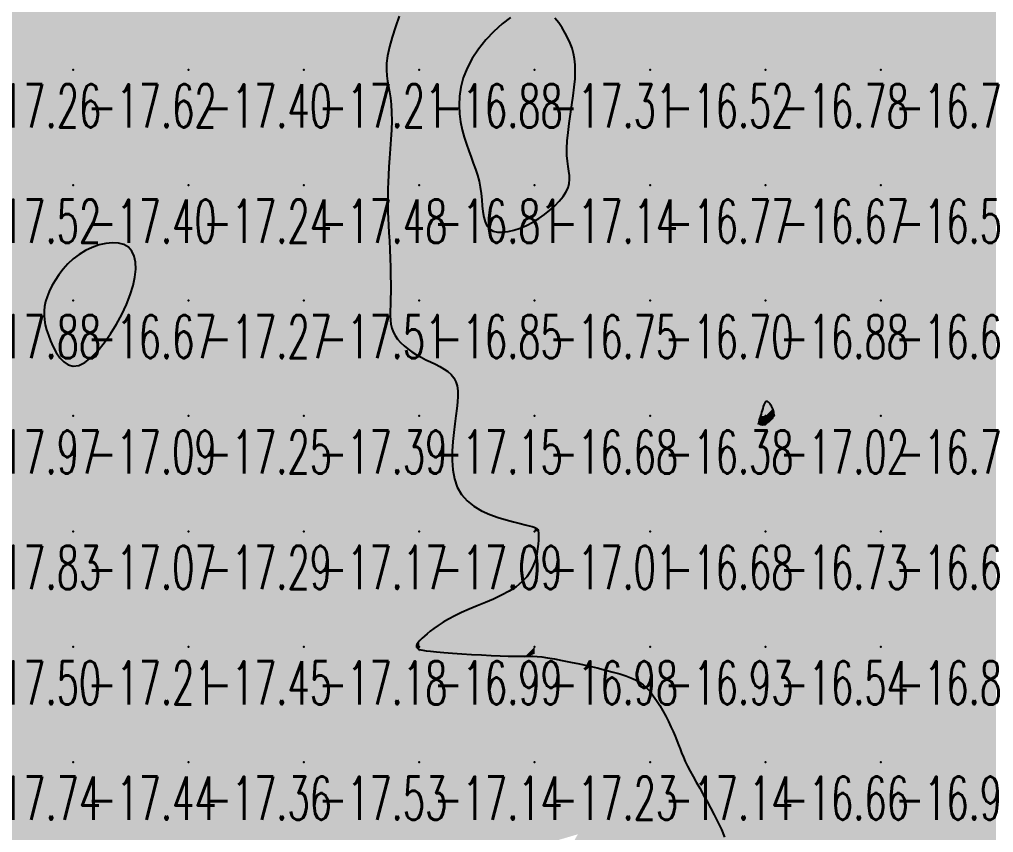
# Model space of a CAD drawing. Header units: millimetres. Extents: x 88261 to 90953, y 390274 to 392322.
# Drawn here: x 89345.6 to 89430, y 391741.1 to 391811.6 of the extents above; entities that cross this region are included whole.
import ezdxf
from ezdxf.enums import TextEntityAlignment as Align

# ---------------------------------------------------------------- set-up
doc = ezdxf.new("R2010")
doc.units = ezdxf.units.MM
doc.header["$LTSCALE"] = 25
for name, color, linetype in [('CN_03_00', 7, 'Continuous'), ('COTEAlt', 7, 'Continuous'), ('TN_COLORIAGE', 7, 'Continuous')]:
    doc.layers.add(name, color=color, linetype=linetype)
doc.styles.add('Simplex 1.0', font='Simplex.shx', dxfattribs={"width": 0.99, "height": 2.5})
doc.styles.get("Standard").update_dxf_attribs({"font": 'times.ttf'})

# ---------------------------------------------------------------- blocks, each defined once
blk = doc.blocks.new('COTE')
at = {"color": 0}
blk.add_point((0, 0), dxfattribs=at)
at = {"layer": 'COTEAlt'}
blk.add_attdef('ALT', text='', height=3.75, dxfattribs=at).set_placement((1.25, -1.25), align=Align.TOP_LEFT)

msp = doc.modelspace()

# ---------------------------------------------------------------- linework, layer by layer
at = {"layer": 'CN_03_00', "elevation": -17, "flags": 128}
for points in [[(89378.494, 391811.876), (89378.182, 391810.959), (89377.904, 391810.063), (89377.674, 391809.218), (89377.51, 391808.457), (89377.421, 391807.8), (89377.399, 391807.231), (89377.428, 391806.724), (89377.493, 391806.255), (89377.581, 391805.795), (89377.675, 391805.321), (89377.762, 391804.805), (89377.827, 391804.222), (89377.858, 391803.554), (89377.859, 391802.815), (89377.835, 391802.027), (89377.794, 391801.212), (89377.741, 391800.392), (89377.683, 391799.588), (89377.627, 391798.823), (89377.579, 391798.119), (89377.544, 391797.49), (89377.522, 391796.924), (89377.512, 391796.401), (89377.512, 391795.904), (89377.521, 391795.412), (89377.539, 391794.905), (89377.562, 391794.366), (89377.591, 391793.773), (89377.624, 391793.115), (89377.658, 391792.403), (89377.692, 391791.655), (89377.724, 391790.888), (89377.75, 391790.12), (89377.77, 391789.369), (89377.781, 391788.652), (89377.781, 391787.988), (89377.768, 391787.39), (89377.751, 391786.855), (89377.736, 391786.374), (89377.733, 391785.94), (89377.748, 391785.545), (89377.791, 391785.181), (89377.868, 391784.842), (89377.989, 391784.517), (89378.16, 391784.203), (89378.377, 391783.898), (89378.636, 391783.603), (89378.932, 391783.319), (89379.262, 391783.049), (89379.62, 391782.792), (89380.001, 391782.55), (89380.401, 391782.325), (89380.814, 391782.115), (89381.232, 391781.916), (89381.643, 391781.72), (89382.039, 391781.52), (89382.408, 391781.309), (89382.74, 391781.079), (89383.026, 391780.824), (89383.255, 391780.536), (89383.42, 391780.21), (89383.526, 391779.84), (89383.58, 391779.425), (89383.59, 391778.961), (89383.563, 391778.446), (89383.507, 391777.875), (89383.43, 391777.247), (89383.339, 391776.558), (89383.243, 391775.809), (89383.159, 391775.015), (89383.104, 391774.197), (89383.097, 391773.375), (89383.155, 391772.568), (89383.297, 391771.796), (89383.54, 391771.079), (89383.902, 391770.437), (89384.393, 391769.884), (89384.989, 391769.417), (89385.658, 391769.027), (89386.369, 391768.705), (89387.089, 391768.442), (89387.786, 391768.231), (89388.428, 391768.061), (89388.984, 391767.924), (89389.43, 391767.813), (89389.771, 391767.723), (89390.024, 391767.651), (89390.202, 391767.595), (89390.321, 391767.551), (89390.395, 391767.515), (89390.44, 391767.486), (89390.469, 391767.459), (89390.495, 391767.431), (89390.52, 391767.393), (89390.542, 391767.337), (89390.561, 391767.255), (89390.574, 391767.135), (89390.581, 391766.971), (89390.58, 391766.753), (89390.571, 391766.472), (89390.55, 391766.122), (89390.508, 391765.715), (89390.433, 391765.264), (89390.312, 391764.784), (89390.136, 391764.289), (89389.892, 391763.792), (89389.568, 391763.309), (89389.153, 391762.853), (89388.641, 391762.435), (89388.047, 391762.053), (89387.391, 391761.702), (89386.695, 391761.375), (89385.978, 391761.068), (89385.262, 391760.774), (89384.568, 391760.489), (89383.915, 391760.206), (89383.321, 391759.921), (89382.786, 391759.638), (89382.309, 391759.358), (89381.887, 391759.087), (89381.517, 391758.828), (89381.197, 391758.585), (89380.923, 391758.362), (89380.694, 391758.161), (89380.506, 391757.987), (89380.355, 391757.837), (89380.238, 391757.71), (89380.15, 391757.603), (89380.088, 391757.513), (89380.046, 391757.439), (89380.022, 391757.377), (89380.009, 391757.326), (89380.006, 391757.283), (89380.011, 391757.247), (89380.021, 391757.216), (89380.036, 391757.19), (89380.054, 391757.166), (89380.075, 391757.143), (89380.097, 391757.12), (89380.118, 391757.096), (89380.141, 391757.07), (89380.18, 391757.04), (89380.252, 391757.007), (89380.376, 391756.971), (89380.569, 391756.932), (89380.848, 391756.889), (89381.232, 391756.842), (89381.738, 391756.792), (89382.374, 391756.738), (89383.118, 391756.682), (89383.934, 391756.626), (89384.79, 391756.574), (89385.652, 391756.526), (89386.488, 391756.485), (89387.264, 391756.453), (89387.947, 391756.433), (89388.513, 391756.426), (89388.982, 391756.427), (89389.383, 391756.43), (89389.744, 391756.43), (89390.095, 391756.421), (89390.464, 391756.398), (89390.88, 391756.354), (89391.374, 391756.285), (89391.963, 391756.186), (89392.635, 391756.061), (89393.364, 391755.915), (89394.128, 391755.752), (89394.902, 391755.58), (89395.663, 391755.401), (89396.387, 391755.223), (89397.05, 391755.05), (89397.634, 391754.884), (89398.145, 391754.721), (89398.592, 391754.552), (89398.987, 391754.371), (89399.339, 391754.168), (89399.66, 391753.936), (89399.959, 391753.667), (89400.248, 391753.354), (89400.534, 391752.992), (89400.817, 391752.587), (89401.094, 391752.152), (89401.36, 391751.696), (89401.613, 391751.23), (89401.849, 391750.766), (89402.066, 391750.312), (89402.259, 391749.88), (89402.428, 391749.478), (89402.578, 391749.101), (89402.716, 391748.739), (89402.85, 391748.386), (89402.988, 391748.034), (89403.138, 391747.673), (89403.305, 391747.297), (89403.499, 391746.896), (89403.725, 391746.465), (89403.979, 391746.003), (89404.257, 391745.512), (89404.553, 391744.993), (89404.862, 391744.448), (89405.18, 391743.878), (89405.501, 391743.285), (89405.819, 391742.67), (89406.131, 391742.037), (89406.431, 391741.391), (89406.714, 391740.742)], [(89388.167, 391811.764), (89387.44, 391811.215), (89386.719, 391810.561), (89386.03, 391809.827), (89385.395, 391809.036), (89384.84, 391808.21), (89384.388, 391807.374), (89384.058, 391806.547), (89383.841, 391805.735), (89383.725, 391804.944), (89383.694, 391804.175), (89383.735, 391803.432), (89383.834, 391802.718), (89383.977, 391802.038), (89384.149, 391801.393), (89384.339, 391800.787), (89384.538, 391800.213), (89384.739, 391799.665), (89384.936, 391799.136), (89385.122, 391798.618), (89385.289, 391798.104), (89385.431, 391797.589), (89385.542, 391797.063), (89385.618, 391796.525), (89385.67, 391795.984), (89385.714, 391795.453), (89385.765, 391794.947), (89385.838, 391794.48), (89385.948, 391794.065), (89386.111, 391793.715), (89386.341, 391793.445), (89386.648, 391793.264), (89387.026, 391793.17), (89387.462, 391793.155), (89387.944, 391793.212), (89388.459, 391793.335), (89388.995, 391793.518), (89389.539, 391793.751), (89390.081, 391794.031), (89390.607, 391794.348), (89390.607, 391794.348), (89391.109, 391794.696), (89391.579, 391795.067), (89392.008, 391795.454), (89392.387, 391795.849), (89392.709, 391796.246), (89392.964, 391796.636), (89393.145, 391797.012), (89393.247, 391797.371), (89393.283, 391797.722), (89393.269, 391798.078), (89393.223, 391798.453), (89393.16, 391798.86), (89393.097, 391799.313), (89393.051, 391799.825), (89393.038, 391800.409), (89393.071, 391801.074), (89393.143, 391801.804), (89393.242, 391802.58), (89393.357, 391803.382), (89393.476, 391804.19), (89393.589, 391804.983), (89393.684, 391805.743), (89393.749, 391806.448), (89393.775, 391807.084), (89393.761, 391807.658), (89393.709, 391808.18), (89393.618, 391808.661), (89393.492, 391809.115), (89393.329, 391809.551), (89393.133, 391809.981), (89392.903, 391810.416), (89392.64, 391810.863), (89392.341, 391811.303), (89392.001, 391811.712)]]:
    msp.add_lwpolyline(points, dxfattribs=at)
for points in [[(89355.208, 391787.741), (89355.448, 391788.534), (89355.602, 391789.276), (89355.671, 391789.957), (89355.65, 391790.567), (89355.54, 391791.096), (89355.338, 391791.534), (89355.041, 391791.871), (89354.653, 391792.1), (89354.186, 391792.226), (89353.66, 391792.257), (89353.092, 391792.198), (89352.5, 391792.059), (89351.903, 391791.847), (89351.318, 391791.569), (89350.762, 391791.232), (89350.252, 391790.845), (89349.79, 391790.418), (89349.376, 391789.959), (89349.008, 391789.481), (89348.688, 391788.993), (89348.414, 391788.506), (89348.187, 391788.029), (89348.006, 391787.573), (89347.87, 391787.145), (89347.779, 391786.739), (89347.731, 391786.346), (89347.726, 391785.957), (89347.761, 391785.562), (89347.837, 391785.151), (89347.952, 391784.717), (89348.104, 391784.248), (89348.293, 391783.744), (89348.52, 391783.228), (89348.786, 391782.731), (89349.092, 391782.283), (89349.44, 391781.917), (89349.83, 391781.662), (89350.264, 391781.55), (89350.743, 391781.611), (89351.266, 391781.867), (89351.819, 391782.297), (89352.387, 391782.874), (89352.953, 391783.566), (89353.502, 391784.345), (89354.018, 391785.181), (89354.484, 391786.045), (89354.886, 391786.907), (89355.208, 391787.741)], [(89410.372, 391776.607), (89410.472, 391776.673), (89410.569, 391776.749), (89410.662, 391776.833), (89410.747, 391776.924), (89410.823, 391777.018), (89410.887, 391777.115), (89410.937, 391777.211), (89410.971, 391777.304), (89410.99, 391777.397), (89410.994, 391777.488), (89410.985, 391777.58), (89410.965, 391777.673), (89410.933, 391777.769), (89410.892, 391777.868), (89410.842, 391777.972), (89410.784, 391778.08), (89410.721, 391778.187), (89410.653, 391778.288), (89410.582, 391778.376), (89410.509, 391778.446), (89410.436, 391778.492), (89410.365, 391778.506), (89410.297, 391778.485), (89410.234, 391778.422), (89410.174, 391778.325), (89410.118, 391778.199), (89410.065, 391778.053), (89410.014, 391777.892), (89409.966, 391777.726), (89409.919, 391777.56), (89409.874, 391777.402), (89409.829, 391777.259), (89409.788, 391777.129), (89409.751, 391777.014), (89409.72, 391776.912), (89409.698, 391776.821), (89409.687, 391776.743), (89409.688, 391776.675), (89409.704, 391776.618), (89409.736, 391776.569), (89409.783, 391776.531), (89409.842, 391776.504), (89409.913, 391776.488), (89409.993, 391776.485), (89410.081, 391776.494), (89410.175, 391776.517), (89410.273, 391776.555), (89410.372, 391776.607)]]:
    msp.add_lwpolyline(points, close=True, dxfattribs=at)
at = {"layer": 'TN_COLORIAGE', "color": 193}
for points in [[(89350.249, 391817.239, -17), (89340.552, 391817.239, -17), (89340.249, 391807.239, -17), (89340.249, 391816.787, -17)], [(89340.249, 391807.239, -17.391), (89350.249, 391807.239, -17.391), (89350.249, 391817.239, -17.391)], [(89350.249, 391817.239, -17.366), (89350.249, 391807.239, -17.366), (89360.249, 391817.239, -17.366)], [(89350.249, 391807.239, -17.366), (89360.249, 391807.239, -17.366), (89360.249, 391817.239, -17.366)], [(89360.249, 391807.239, -17), (89370.149, 391817.14, -17), (89360.249, 391817.239, -17), (89370.141, 391817.239, -17)], [(89360.249, 391807.239, -17), (89370.149, 391817.14, -17), (89370.249, 391807.239, -17), (89370.249, 391817.057, -17)], [(89370.249, 391807.239, -17), (89376.647, 391807.239, -17), (89380.249, 391817.239, -17), (89380.249, 391816.568, -17)], [(89370.249, 391807.239, -17), (89370.249, 391817.057, -17), (89380.249, 391817.239, -17), (89373.399, 391817.239, -17)], [(89390.249, 391814.314, -17.315), (89383.025, 391807.239, -17.315), (89390.249, 391807.239, -17.315)], [(89393.246, 391810.236, -17.315), (89390.249, 391814.314, -17.315), (89390.249, 391807.239, -17.315)], [(89393.246, 391810.236, -17.315), (89394.186, 391807.239, -17.315), (89390.249, 391807.239, -17.315)], [(89340.249, 391807.239, -17.618), (89340.249, 391797.239, -17.618), (89350.249, 391807.239, -17.618)], [(89340.249, 391797.239, -17.618), (89350.249, 391797.239, -17.618), (89350.249, 391807.239, -17.618)], [(89350.249, 391797.239, -17.397), (89360.249, 391797.239, -17.397), (89360.249, 391807.239, -17.397)], [(89350.249, 391807.239, -17.397), (89350.249, 391797.239, -17.397), (89360.249, 391807.239, -17.397)], [(89360.249, 391797.239, -17.215), (89370.249, 391797.239, -17.215), (89370.249, 391807.239, -17.215)], [(89360.249, 391807.239, -17.215), (89360.249, 391797.239, -17.215), (89370.249, 391807.239, -17.215)], [(89370.249, 391797.239, -17), (89378.223, 391805.213, -17), (89370.249, 391807.239, -17), (89376.647, 391807.239, -17)], [(89383.98, 391800.97, -17.315), (89383.025, 391807.239, -17.315), (89390.249, 391807.239, -17.315)], [(89390.249, 391807.239, -17), (89383.98, 391800.97, -17), (89390.249, 391797.239, -17), (89385.953, 391797.239, -17)], [(89390.249, 391807.239, -17), (89394.186, 391807.239, -17), (89390.249, 391797.239, -17), (89392.503, 391799.494, -17)], [(89377.425, 391797.239, -17.476), (89378.223, 391805.213, -17.476), (89370.249, 391797.239, -17.476)], [(89392.503, 391799.494, -17.141), (89394.029, 391797.239, -17.141), (89390.249, 391797.239, -17.141)], [(89340.249, 391787.239, -17), (89347.518, 391787.239, -17), (89350.249, 391797.239, -17), (89350.249, 391791.776, -17)], [(89340.249, 391797.239, -17.398), (89340.249, 391787.239, -17.398), (89350.249, 391797.239, -17.398)], [(89350.249, 391797.239, -17), (89350.249, 391791.776, -17), (89360.249, 391797.239, -17), (89356.062, 391793.053, -17)], [(89360.249, 391787.239, -17), (89355.751, 391787.239, -17), (89360.249, 391797.239, -17), (89356.062, 391793.053, -17)], [(89360.249, 391797.239, -17.476), (89360.249, 391787.239, -17.476), (89370.249, 391797.239, -17.476)], [(89360.249, 391787.239, -17.476), (89370.249, 391787.239, -17.476), (89370.249, 391797.239, -17.476)], [(89370.249, 391787.239, -17), (89377.55, 391794.54, -17), (89370.249, 391797.239, -17), (89377.425, 391797.239, -17)], [(89385.953, 391797.239, -17.141), (89385.461, 391792.451, -17.141), (89390.249, 391797.239, -17.141)], [(89390.249, 391793.623, -17.141), (89385.461, 391792.451, -17.141), (89390.249, 391797.239, -17.141)], [(89390.249, 391793.623, -17.141), (89394.029, 391797.239, -17.141), (89390.249, 391797.239, -17.141)], [(89377.55, 391794.54, -17.507), (89377.923, 391787.239, -17.507), (89370.249, 391787.239, -17.507)], [(89340.249, 391777.239, -17), (89347.715, 391784.705, -17), (89340.249, 391787.239, -17), (89347.518, 391787.239, -17)], [(89350.249, 391777.239, -17.27), (89360.249, 391777.239, -17.27), (89360.249, 391787.239, -17.27)], [(89360.249, 391787.239, -17), (89355.751, 391787.239, -17), (89350.249, 391777.239, -17), (89350.249, 391779.43, -17)], [(89360.249, 391777.239, -17.507), (89370.249, 391777.239, -17.507), (89370.249, 391787.239, -17.507)], [(89360.249, 391787.239, -17.507), (89360.249, 391777.239, -17.507), (89370.249, 391787.239, -17.507)], [(89370.249, 391787.239, -17), (89377.923, 391787.239, -17), (89370.249, 391777.239, -17), (89377.441, 391784.432, -17)], [(89340.249, 391777.239, -17), (89347.715, 391784.705, -17), (89350.249, 391777.239, -17), (89350.249, 391779.43, -17)], [(89370.249, 391777.239, -17), (89377.441, 391784.432, -17), (89380.249, 391777.239, -17), (89380.249, 391782.14, -17)], [(89383.969, 391780.96, -17.148), (89380.249, 391782.14, -17.148), (89380.249, 391777.239, -17.148)], [(89383.406, 391777.239, -17.148), (89383.969, 391780.96, -17.148), (89380.249, 391777.239, -17.148)], [(89409.867, 391777.239, -17.025), (89410.249, 391778.939, -17.025), (89410.249, 391777.239, -17.025)], [(89410.922, 391777.913, -17.025), (89410.249, 391778.939, -17.025), (89410.249, 391777.239, -17.025)], [(89340.249, 391767.239, -17.093), (89350.249, 391767.239, -17.093), (89350.249, 391777.239, -17.093)], [(89340.249, 391777.239, -17.093), (89340.249, 391767.239, -17.093), (89350.249, 391777.239, -17.093)], [(89350.249, 391777.239, -17.253), (89350.249, 391767.239, -17.253), (89360.249, 391777.239, -17.253)], [(89350.249, 391767.239, -17.253), (89360.249, 391767.239, -17.253), (89360.249, 391777.239, -17.253)], [(89360.249, 391777.239, -17.394), (89360.249, 391767.239, -17.394), (89370.249, 391777.239, -17.394)], [(89360.249, 391767.239, -17.394), (89370.249, 391767.239, -17.394), (89370.249, 391777.239, -17.394)], [(89370.249, 391777.239, -17.148), (89370.249, 391767.239, -17.148), (89380.249, 391777.239, -17.148)], [(89370.249, 391767.239, -17.148), (89380.249, 391767.239, -17.148), (89380.249, 391777.239, -17.148)], [(89380.249, 391777.239, -17), (89383.406, 391777.239, -17), (89380.249, 391767.239, -17), (89382.439, 391769.43, -17)], [(89409.867, 391777.239, -17.025), (89409.528, 391776.518, -17.025), (89410.249, 391777.239, -17.025)], [(89409.528, 391776.518, -17.025), (89410.249, 391776.393, -17.025), (89410.249, 391777.239, -17.025)], [(89410.922, 391777.913, -17.025), (89411.113, 391777.239, -17.025), (89410.249, 391777.239, -17.025)], [(89410.249, 391776.393, -17.025), (89411.113, 391777.239, -17.025), (89410.249, 391777.239, -17.025)], [(89380.249, 391767.239, -17), (89382.439, 391769.43, -17), (89390.249, 391767.239, -17), (89390.249, 391767.663, -17)], [(89340.249, 391757.239, -17.066), (89350.249, 391757.239, -17.066), (89350.249, 391767.239, -17.066)], [(89340.249, 391767.239, -17.066), (89340.249, 391757.239, -17.066), (89350.249, 391767.239, -17.066)], [(89350.249, 391757.239, -17.286), (89360.249, 391757.239, -17.286), (89360.249, 391767.239, -17.286)], [(89350.249, 391767.239, -17.286), (89350.249, 391757.239, -17.286), (89360.249, 391767.239, -17.286)], [(89360.249, 391757.239, -17.168), (89370.249, 391757.239, -17.168), (89370.249, 391767.239, -17.168)], [(89360.249, 391767.239, -17.168), (89360.249, 391757.239, -17.168), (89370.249, 391767.239, -17.168)], [(89370.249, 391767.239, -17.09), (89370.249, 391757.239, -17.09), (89380.249, 391767.239, -17.09)], [(89370.249, 391757.239, -17), (89379.918, 391757.239, -17), (89380.249, 391767.239, -17), (89380.249, 391757.872, -17)], [(89380.249, 391767.239, -17), (89380.249, 391757.872, -17), (89390.249, 391767.239, -17), (89383.248, 391760.238, -17)], [(89390.249, 391762.41, -17.014), (89383.248, 391760.238, -17.014), (89390.249, 391767.239, -17.014)], [(89390.472, 391767.463, -17.014), (89390.249, 391767.663, -17.014), (89390.249, 391767.239, -17.014)], [(89390.472, 391767.463, -17.014), (89390.676, 391767.239, -17.014), (89390.249, 391767.239, -17.014)], [(89390.676, 391767.239, -17.014), (89390.249, 391762.41, -17.014), (89390.249, 391767.239, -17.014)], [(89340.249, 391747.239, -17.208), (89350.249, 391747.239, -17.208), (89350.249, 391757.239, -17.208)], [(89340.249, 391757.239, -17.208), (89340.249, 391747.239, -17.208), (89350.249, 391757.239, -17.208)], [(89350.249, 391757.239, -17.455), (89350.249, 391747.239, -17.455), (89360.249, 391757.239, -17.455)], [(89350.249, 391747.239, -17.455), (89360.249, 391747.239, -17.455), (89360.249, 391757.239, -17.455)], [(89360.249, 391757.239, -17.177), (89360.249, 391747.239, -17.177), (89370.249, 391757.239, -17.177)], [(89360.249, 391747.239, -17.177), (89370.249, 391747.239, -17.177), (89370.249, 391757.239, -17.177)], [(89370.249, 391747.239, -17), (89380.135, 391757.126, -17), (89370.249, 391757.239, -17), (89379.918, 391757.239, -17)], [(89370.249, 391747.239, -17), (89380.135, 391757.126, -17), (89380.249, 391747.239, -17), (89380.249, 391756.835, -17)], [(89389.296, 391756.286, -17.144), (89380.249, 391756.835, -17.144), (89380.249, 391747.239, -17.144)], [(89390.249, 391747.239, -17), (89390.249, 391756.621, -17), (89380.249, 391747.239, -17), (89389.296, 391756.286, -17)], [(89397.95, 391754.941, -17.23), (89390.249, 391756.621, -17.23), (89390.249, 391747.239, -17.23)], [(89390.249, 391747.239, -17), (89397.95, 391754.941, -17), (89400.249, 391747.239, -17), (89400.249, 391753.913, -17)], [(89402.542, 391749.532, -17.138), (89400.249, 391753.913, -17.138), (89400.249, 391747.239, -17.138)], [(89402.542, 391749.532, -17.138), (89403.14, 391747.239, -17.138), (89400.249, 391747.239, -17.138)], [(89340.249, 391747.239, -17.436), (89340.249, 391737.239, -17.436), (89350.249, 391747.239, -17.436)], [(89340.249, 391737.239, -17.436), (89350.249, 391737.239, -17.436), (89350.249, 391747.239, -17.436)], [(89350.249, 391747.239, -17.355), (89350.249, 391737.239, -17.355), (89360.249, 391747.239, -17.355)], [(89350.249, 391737.239, -17.355), (89360.249, 391737.239, -17.355), (89360.249, 391747.239, -17.355)], [(89360.249, 391737.239, -17.527), (89370.249, 391737.239, -17.527), (89370.249, 391747.239, -17.527)], [(89360.249, 391747.239, -17.527), (89360.249, 391737.239, -17.527), (89370.249, 391747.239, -17.527)], [(89370.249, 391737.239, -17.144), (89380.249, 391737.239, -17.144), (89380.249, 391747.239, -17.144)], [(89370.249, 391747.239, -17.144), (89370.249, 391737.239, -17.144), (89380.249, 391747.239, -17.144)], [(89380.249, 391747.239, -17.23), (89380.249, 391737.239, -17.23), (89390.249, 391747.239, -17.23)], [(89390.249, 391747.239, -17), (89390.249, 391739.882, -17), (89380.249, 391737.239, -17), (89386.381, 391737.239, -17)], [(89390.249, 391747.239, -17), (89390.249, 391739.882, -17), (89400.249, 391747.239, -17), (89393.999, 391740.989, -17)], [(89400.249, 391737.239, -17), (89391.832, 391737.239, -17), (89400.249, 391747.239, -17), (89393.999, 391740.989, -17)], [(89400.249, 391737.239, -17), (89405.895, 391742.886, -17), (89400.249, 391747.239, -17), (89403.14, 391747.239, -17)], [(89405.895, 391742.886, -17.439), (89408.196, 391737.239, -17.439), (89400.249, 391737.239, -17.439)]]:
    msp.add_solid(points, dxfattribs=at)
at = {"layer": 'TN_COLORIAGE', "color": 183}
for points in [[(89383.025, 391807.239, -16.87), (89390.249, 391814.314, -16.87), (89380.249, 391807.239, -16.87), (89390.249, 391817.239, -16.87)], [(89380.249, 391816.568, -16.87), (89380.876, 391817.239, -16.87), (89380.249, 391807.239, -16.87), (89390.249, 391817.239, -16.87)], [(89390.249, 391814.314, -16.264), (89393.246, 391810.236, -16.264), (89390.249, 391817.239, -16.264), (89400.249, 391817.239, -16.264)], [(89394.186, 391807.239, -16.264), (89393.246, 391810.236, -16.264), (89400.249, 391807.239, -16.264), (89400.249, 391817.239, -16.264)], [(89400.249, 391807.239, -16.717), (89410.249, 391807.239, -16.717), (89410.249, 391817.239, -16.717)], [(89400.249, 391817.239, -16.717), (89400.249, 391807.239, -16.717), (89410.249, 391817.239, -16.717)], [(89410.249, 391817.239, -16.62), (89410.249, 391807.239, -16.62), (89420.249, 391817.239, -16.62)], [(89410.249, 391807.239, -16.62), (89420.249, 391807.239, -16.62), (89420.249, 391817.239, -16.62)], [(89420.249, 391807.239, -16), (89429.793, 391816.783, -16), (89420.249, 391817.239, -16), (89429.697, 391817.239, -16)], [(89380.249, 391816.568, -16.879), (89376.647, 391807.239, -16.879), (89380.249, 391807.239, -16.879)], [(89420.249, 391807.239, -16), (89429.793, 391816.783, -16), (89430.249, 391807.239, -16), (89430.249, 391816.406, -16)], [(89376.647, 391807.239, -16.879), (89378.223, 391805.213, -16.879), (89380.249, 391807.239, -16.879)], [(89378.223, 391805.213, -16.813), (89377.425, 391797.239, -16.813), (89380.249, 391807.239, -16.813), (89380.249, 391797.239, -16.813)], [(89383.025, 391807.239, -16.813), (89383.98, 391800.97, -16.813), (89380.249, 391807.239, -16.813), (89380.249, 391797.239, -16.813)], [(89392.503, 391799.494, -16.515), (89394.186, 391807.239, -16.515), (89400.249, 391807.239, -16.515)], [(89394.029, 391797.239, -16.515), (89392.503, 391799.494, -16.515), (89400.249, 391797.239, -16.515), (89400.249, 391807.239, -16.515)], [(89400.249, 391797.239, -16.778), (89410.249, 391797.239, -16.778), (89410.249, 391807.239, -16.778)], [(89400.249, 391807.239, -16.778), (89400.249, 391797.239, -16.778), (89410.249, 391807.239, -16.778)], [(89410.249, 391807.239, -16.758), (89410.249, 391797.239, -16.758), (89420.249, 391807.239, -16.758)], [(89410.249, 391797.239, -16.758), (89420.249, 391797.239, -16.758), (89420.249, 391807.239, -16.758)], [(89420.249, 391807.239, -16.398), (89420.249, 391797.239, -16.398), (89430.249, 391807.239, -16.398)], [(89420.249, 391797.239, -16.398), (89430.249, 391797.239, -16.398), (89430.249, 391807.239, -16.398)], [(89385.953, 391797.239, -16.813), (89383.98, 391800.97, -16.813), (89380.249, 391797.239, -16.813)], [(89377.425, 391797.239, -16.813), (89377.55, 391794.54, -16.813), (89380.249, 391797.239, -16.813)], [(89377.923, 391787.239, -16.813), (89377.55, 391794.54, -16.813), (89380.249, 391787.239, -16.813), (89380.249, 391797.239, -16.813)], [(89385.461, 391792.451, -16.813), (89385.953, 391797.239, -16.813), (89380.249, 391787.239, -16.813), (89380.249, 391797.239, -16.813)], [(89394.029, 391797.239, -16.751), (89390.249, 391793.623, -16.751), (89400.249, 391797.239, -16.751), (89390.249, 391787.239, -16.751)], [(89390.249, 391787.239, -16.768), (89400.249, 391787.239, -16.768), (89400.249, 391797.239, -16.768)], [(89400.249, 391797.239, -16.675), (89400.249, 391787.239, -16.675), (89410.249, 391797.239, -16.675)], [(89400.249, 391787.239, -16.675), (89410.249, 391787.239, -16.675), (89410.249, 391797.239, -16.675)], [(89410.249, 391787.239, -16.522), (89420.249, 391787.239, -16.522), (89420.249, 391797.239, -16.522)], [(89410.249, 391797.239, -16.522), (89410.249, 391787.239, -16.522), (89420.249, 391797.239, -16.522)], [(89420.249, 391787.239, -16.526), (89430.249, 391787.239, -16.526), (89430.249, 391797.239, -16.526)], [(89420.249, 391797.239, -16.526), (89420.249, 391787.239, -16.526), (89430.249, 391797.239, -16.526)], [(89385.461, 391792.451, -16.751), (89390.249, 391793.623, -16.751), (89380.249, 391787.239, -16.751), (89390.249, 391787.239, -16.751)], [(89356.062, 391793.053, -16.669), (89355.751, 391787.239, -16.669), (89350.249, 391787.239, -16.669)], [(89356.062, 391793.053, -16.669), (89350.249, 391791.776, -16.669), (89350.249, 391787.239, -16.669)], [(89350.249, 391791.776, -16.669), (89347.518, 391787.239, -16.669), (89350.249, 391787.239, -16.669)], [(89347.518, 391787.239, -16.669), (89347.715, 391784.705, -16.669), (89350.249, 391787.239, -16.669)], [(89350.249, 391779.43, -16.669), (89347.715, 391784.705, -16.669), (89350.249, 391787.239, -16.669)], [(89350.249, 391779.43, -16.669), (89355.751, 391787.239, -16.669), (89350.249, 391787.239, -16.669)], [(89380.249, 391782.14, -16.846), (89377.441, 391784.432, -16.846), (89380.249, 391787.239, -16.846)], [(89377.441, 391784.432, -16.846), (89377.923, 391787.239, -16.846), (89380.249, 391787.239, -16.846)], [(89380.249, 391782.14, -16.751), (89383.969, 391780.96, -16.751), (89380.249, 391787.239, -16.751), (89390.249, 391787.239, -16.751)], [(89383.969, 391780.96, -16.68), (89383.406, 391777.239, -16.68), (89390.249, 391787.239, -16.68), (89390.249, 391777.239, -16.68)], [(89390.249, 391777.239, -16.702), (89400.249, 391777.239, -16.702), (89400.249, 391787.239, -16.702)], [(89390.249, 391787.239, -16.702), (89390.249, 391777.239, -16.702), (89400.249, 391787.239, -16.702)], [(89410.249, 391778.939, -16.38), (89409.867, 391777.239, -16.38), (89410.249, 391787.239, -16.38), (89400.249, 391777.239, -16.38)], [(89400.249, 391787.239, -16.88), (89400.249, 391777.239, -16.88), (89410.249, 391787.239, -16.88)], [(89410.249, 391778.939, -16.659), (89410.922, 391777.913, -16.659), (89410.249, 391787.239, -16.659), (89420.249, 391787.239, -16.659)], [(89411.113, 391777.239, -16.659), (89410.922, 391777.913, -16.659), (89420.249, 391777.239, -16.659), (89420.249, 391787.239, -16.659)], [(89420.249, 391777.239, -16.254), (89430.249, 391777.239, -16.254), (89430.249, 391787.239, -16.254)], [(89420.249, 391787.239, -16.254), (89420.249, 391777.239, -16.254), (89430.249, 391787.239, -16.254)], [(89382.439, 391769.43, -16.68), (89383.406, 391777.239, -16.68), (89390.249, 391777.239, -16.68)], [(89390.249, 391767.663, -16.68), (89382.439, 391769.43, -16.68), (89390.249, 391777.239, -16.68)], [(89390.249, 391767.663, -16.38), (89390.472, 391767.463, -16.38), (89390.249, 391777.239, -16.38), (89400.249, 391777.239, -16.38)], [(89390.676, 391767.239, -16.38), (89390.472, 391767.463, -16.38), (89400.249, 391767.239, -16.38), (89400.249, 391777.239, -16.38)], [(89409.528, 391776.518, -16.38), (89409.867, 391777.239, -16.38), (89400.249, 391767.239, -16.38), (89400.249, 391777.239, -16.38)], [(89411.113, 391777.239, -16.734), (89410.249, 391776.393, -16.734), (89420.249, 391777.239, -16.734), (89410.249, 391767.239, -16.734)], [(89410.249, 391767.239, -16.739), (89420.249, 391767.239, -16.739), (89420.249, 391777.239, -16.739)], [(89420.249, 391777.239, -16.106), (89420.249, 391767.239, -16.106), (89430.249, 391777.239, -16.106)], [(89420.249, 391767.239, -16.106), (89430.249, 391767.239, -16.106), (89430.249, 391777.239, -16.106)], [(89410.249, 391776.393, -16.683), (89409.528, 391776.518, -16.683), (89410.249, 391767.239, -16.683), (89400.249, 391767.239, -16.683)], [(89390.249, 391757.239, -16.683), (89400.249, 391757.239, -16.683), (89400.249, 391767.239, -16.683)], [(89390.249, 391762.41, -16.683), (89390.676, 391767.239, -16.683), (89390.249, 391757.239, -16.683), (89400.249, 391767.239, -16.683)], [(89400.249, 391757.239, -16.734), (89410.249, 391757.239, -16.734), (89410.249, 391767.239, -16.734)], [(89400.249, 391767.239, -16.734), (89400.249, 391757.239, -16.734), (89410.249, 391767.239, -16.734)], [(89410.249, 391757.239, -16.663), (89420.249, 391757.239, -16.663), (89420.249, 391767.239, -16.663)], [(89410.249, 391767.239, -16.663), (89410.249, 391757.239, -16.663), (89420.249, 391767.239, -16.663)], [(89420.249, 391757.239, -16.021), (89430.249, 391757.239, -16.021), (89430.249, 391767.239, -16.021)], [(89420.249, 391767.239, -16.021), (89420.249, 391757.239, -16.021), (89430.249, 391767.239, -16.021)], [(89383.248, 391760.238, -16.985), (89390.249, 391762.41, -16.985), (89380.249, 391757.239, -16.985), (89390.249, 391757.239, -16.985)], [(89383.248, 391760.238, -16.994), (89380.249, 391757.872, -16.994), (89380.249, 391757.239, -16.994)], [(89380.249, 391757.872, -16.994), (89379.918, 391757.239, -16.994), (89380.249, 391757.239, -16.994)], [(89379.918, 391757.239, -16.994), (89380.135, 391757.126, -16.994), (89380.249, 391757.239, -16.994)], [(89380.249, 391756.835, -16.994), (89380.135, 391757.126, -16.994), (89380.249, 391757.239, -16.994)], [(89380.249, 391756.835, -16.985), (89389.296, 391756.286, -16.985), (89380.249, 391757.239, -16.985), (89390.249, 391757.239, -16.985)], [(89389.296, 391756.286, -16.985), (89390.249, 391756.621, -16.985), (89390.249, 391757.239, -16.985)], [(89390.249, 391756.621, -16.931), (89397.95, 391754.941, -16.931), (89390.249, 391757.239, -16.931), (89400.249, 391757.239, -16.931)], [(89400.249, 391753.913, -16.931), (89397.95, 391754.941, -16.931), (89400.249, 391757.239, -16.931)], [(89400.249, 391753.913, -16.538), (89402.542, 391749.532, -16.538), (89400.249, 391757.239, -16.538), (89410.249, 391757.239, -16.538)], [(89403.14, 391747.239, -16.538), (89402.542, 391749.532, -16.538), (89410.249, 391747.239, -16.538), (89410.249, 391757.239, -16.538)], [(89410.249, 391757.239, -16.892), (89410.249, 391747.239, -16.892), (89420.249, 391757.239, -16.892)], [(89410.249, 391747.239, -16.892), (89420.249, 391747.239, -16.892), (89420.249, 391757.239, -16.892)], [(89420.249, 391757.239, -16.172), (89420.249, 391747.239, -16.172), (89430.249, 391757.239, -16.172)], [(89420.249, 391747.239, -16.172), (89430.249, 391747.239, -16.172), (89430.249, 391757.239, -16.172)], [(89403.14, 391747.239, -16.662), (89405.895, 391742.886, -16.662), (89410.249, 391747.239, -16.662)], [(89408.196, 391737.239, -16.662), (89405.895, 391742.886, -16.662), (89410.249, 391737.239, -16.662), (89410.249, 391747.239, -16.662)], [(89410.249, 391737.239, -16.91), (89420.249, 391737.239, -16.91), (89420.249, 391747.239, -16.91)], [(89410.249, 391747.239, -16.91), (89410.249, 391737.239, -16.91), (89420.249, 391747.239, -16.91)], [(89420.249, 391747.239, -16.5), (89420.249, 391737.239, -16.5), (89430.249, 391747.239, -16.5)], [(89420.249, 391737.239, -16.5), (89430.249, 391737.239, -16.5), (89430.249, 391747.239, -16.5)]]:
    msp.add_solid(points, dxfattribs=at)

# ---------------------------------------------------------------- block references
at = {"layer": 'COTEAlt'}
ref = msp.add_blockref('COTE', (89340.249, 391807.239), dxfattribs=at)
ref.add_attrib('ALT', '-17.26', dxfattribs={"height": 3.75, "style": 'Simplex 1.0', "width": 0.6}).set_placement((89341.499, 391805.989), align=Align.TOP_LEFT)
ref = msp.add_blockref('COTE', (89350.249, 391807.239), dxfattribs=at)
ref.add_attrib('ALT', '-17.62', dxfattribs={"height": 3.75, "style": 'Simplex 1.0', "width": 0.6}).set_placement((89351.499, 391805.989), align=Align.TOP_LEFT)
ref = msp.add_blockref('COTE', (89360.249, 391807.239), dxfattribs=at)
ref.add_attrib('ALT', '-17.40', dxfattribs={"height": 3.75, "style": 'Simplex 1.0', "width": 0.6}).set_placement((89361.499, 391805.989), align=Align.TOP_LEFT)
ref = msp.add_blockref('COTE', (89370.249, 391807.239), dxfattribs=at)
ref.add_attrib('ALT', '-17.21', dxfattribs={"height": 3.75, "style": 'Simplex 1.0', "width": 0.6}).set_placement((89371.499, 391805.989), align=Align.TOP_LEFT)
ref = msp.add_blockref('COTE', (89380.249, 391807.239), dxfattribs=at)
ref.add_attrib('ALT', '-16.88', dxfattribs={"height": 3.75, "style": 'Simplex 1.0', "width": 0.6}).set_placement((89381.499, 391805.989), align=Align.TOP_LEFT)
ref = msp.add_blockref('COTE', (89390.249, 391807.239), dxfattribs=at)
ref.add_attrib('ALT', '-17.31', dxfattribs={"height": 3.75, "style": 'Simplex 1.0', "width": 0.6}).set_placement((89391.499, 391805.989), align=Align.TOP_LEFT)
ref = msp.add_blockref('COTE', (89400.249, 391807.239), dxfattribs=at)
ref.add_attrib('ALT', '-16.52', dxfattribs={"height": 3.75, "style": 'Simplex 1.0', "width": 0.6}).set_placement((89401.499, 391805.989), align=Align.TOP_LEFT)
ref = msp.add_blockref('COTE', (89410.249, 391807.239), dxfattribs=at)
ref.add_attrib('ALT', '-16.78', dxfattribs={"height": 3.75, "style": 'Simplex 1.0', "width": 0.6}).set_placement((89411.499, 391805.989), align=Align.TOP_LEFT)
ref = msp.add_blockref('COTE', (89420.249, 391807.239), dxfattribs=at)
ref.add_attrib('ALT', '-16.76', dxfattribs={"height": 3.75, "style": 'Simplex 1.0', "width": 0.6}).set_placement((89421.499, 391805.989), align=Align.TOP_LEFT)
ref = msp.add_blockref('COTE', (89340.249, 391797.239), dxfattribs=at)
ref.add_attrib('ALT', '-17.52', dxfattribs={"height": 3.75, "style": 'Simplex 1.0', "width": 0.6}).set_placement((89341.499, 391795.989), align=Align.TOP_LEFT)
ref = msp.add_blockref('COTE', (89350.249, 391797.239), dxfattribs=at)
ref.add_attrib('ALT', '-17.40', dxfattribs={"height": 3.75, "style": 'Simplex 1.0', "width": 0.6}).set_placement((89351.499, 391795.989), align=Align.TOP_LEFT)
ref = msp.add_blockref('COTE', (89360.249, 391797.239), dxfattribs=at)
ref.add_attrib('ALT', '-17.24', dxfattribs={"height": 3.75, "style": 'Simplex 1.0', "width": 0.6}).set_placement((89361.499, 391795.989), align=Align.TOP_LEFT)
ref = msp.add_blockref('COTE', (89370.249, 391797.239), dxfattribs=at)
ref.add_attrib('ALT', '-17.48', dxfattribs={"height": 3.75, "style": 'Simplex 1.0', "width": 0.6}).set_placement((89371.499, 391795.989), align=Align.TOP_LEFT)
ref = msp.add_blockref('COTE', (89380.249, 391797.239), dxfattribs=at)
ref.add_attrib('ALT', '-16.81', dxfattribs={"height": 3.75, "style": 'Simplex 1.0', "width": 0.6}).set_placement((89381.499, 391795.989), align=Align.TOP_LEFT)
ref = msp.add_blockref('COTE', (89390.249, 391797.239), dxfattribs=at)
ref.add_attrib('ALT', '-17.14', dxfattribs={"height": 3.75, "style": 'Simplex 1.0', "width": 0.6}).set_placement((89391.499, 391795.989), align=Align.TOP_LEFT)
ref = msp.add_blockref('COTE', (89400.249, 391797.239), dxfattribs=at)
ref.add_attrib('ALT', '-16.77', dxfattribs={"height": 3.75, "style": 'Simplex 1.0', "width": 0.6}).set_placement((89401.499, 391795.989), align=Align.TOP_LEFT)
ref = msp.add_blockref('COTE', (89410.249, 391797.239), dxfattribs=at)
ref.add_attrib('ALT', '-16.67', dxfattribs={"height": 3.75, "style": 'Simplex 1.0', "width": 0.6}).set_placement((89411.499, 391795.989), align=Align.TOP_LEFT)
ref = msp.add_blockref('COTE', (89420.249, 391797.239), dxfattribs=at)
ref.add_attrib('ALT', '-16.52', dxfattribs={"height": 3.75, "style": 'Simplex 1.0', "width": 0.6}).set_placement((89421.499, 391795.989), align=Align.TOP_LEFT)
ref = msp.add_blockref('COTE', (89340.249, 391787.239), dxfattribs=at)
ref.add_attrib('ALT', '-17.88', dxfattribs={"height": 3.75, "style": 'Simplex 1.0', "width": 0.6}).set_placement((89341.499, 391785.989), align=Align.TOP_LEFT)
ref = msp.add_blockref('COTE', (89350.249, 391787.239), dxfattribs=at)
ref.add_attrib('ALT', '-16.67', dxfattribs={"height": 3.75, "style": 'Simplex 1.0', "width": 0.6}).set_placement((89351.499, 391785.989), align=Align.TOP_LEFT)
ref = msp.add_blockref('COTE', (89360.249, 391787.239), dxfattribs=at)
ref.add_attrib('ALT', '-17.27', dxfattribs={"height": 3.75, "style": 'Simplex 1.0', "width": 0.6}).set_placement((89361.499, 391785.989), align=Align.TOP_LEFT)
ref = msp.add_blockref('COTE', (89370.249, 391787.239), dxfattribs=at)
ref.add_attrib('ALT', '-17.51', dxfattribs={"height": 3.75, "style": 'Simplex 1.0', "width": 0.6}).set_placement((89371.499, 391785.989), align=Align.TOP_LEFT)
ref = msp.add_blockref('COTE', (89380.249, 391787.239), dxfattribs=at)
ref.add_attrib('ALT', '-16.85', dxfattribs={"height": 3.75, "style": 'Simplex 1.0', "width": 0.6}).set_placement((89381.499, 391785.989), align=Align.TOP_LEFT)
ref = msp.add_blockref('COTE', (89390.249, 391787.239), dxfattribs=at)
ref.add_attrib('ALT', '-16.75', dxfattribs={"height": 3.75, "style": 'Simplex 1.0', "width": 0.6}).set_placement((89391.499, 391785.989), align=Align.TOP_LEFT)
ref = msp.add_blockref('COTE', (89400.249, 391787.239), dxfattribs=at)
ref.add_attrib('ALT', '-16.70', dxfattribs={"height": 3.75, "style": 'Simplex 1.0', "width": 0.6}).set_placement((89401.499, 391785.989), align=Align.TOP_LEFT)
ref = msp.add_blockref('COTE', (89410.249, 391787.239), dxfattribs=at)
ref.add_attrib('ALT', '-16.88', dxfattribs={"height": 3.75, "style": 'Simplex 1.0', "width": 0.6}).set_placement((89411.499, 391785.989), align=Align.TOP_LEFT)
ref = msp.add_blockref('COTE', (89420.249, 391787.239), dxfattribs=at)
ref.add_attrib('ALT', '-16.66', dxfattribs={"height": 3.75, "style": 'Simplex 1.0', "width": 0.6}).set_placement((89421.499, 391785.989), align=Align.TOP_LEFT)
ref = msp.add_blockref('COTE', (89340.249, 391777.239), dxfattribs=at)
ref.add_attrib('ALT', '-17.97', dxfattribs={"height": 3.75, "style": 'Simplex 1.0', "width": 0.6}).set_placement((89341.499, 391775.989), align=Align.TOP_LEFT)
ref = msp.add_blockref('COTE', (89350.249, 391777.239), dxfattribs=at)
ref.add_attrib('ALT', '-17.09', dxfattribs={"height": 3.75, "style": 'Simplex 1.0', "width": 0.6}).set_placement((89351.499, 391775.989), align=Align.TOP_LEFT)
ref = msp.add_blockref('COTE', (89360.249, 391777.239), dxfattribs=at)
ref.add_attrib('ALT', '-17.25', dxfattribs={"height": 3.75, "style": 'Simplex 1.0', "width": 0.6}).set_placement((89361.499, 391775.989), align=Align.TOP_LEFT)
ref = msp.add_blockref('COTE', (89370.249, 391777.239), dxfattribs=at)
ref.add_attrib('ALT', '-17.39', dxfattribs={"height": 3.75, "style": 'Simplex 1.0', "width": 0.6}).set_placement((89371.499, 391775.989), align=Align.TOP_LEFT)
ref = msp.add_blockref('COTE', (89380.249, 391777.239), dxfattribs=at)
ref.add_attrib('ALT', '-17.15', dxfattribs={"height": 3.75, "style": 'Simplex 1.0', "width": 0.6}).set_placement((89381.499, 391775.989), align=Align.TOP_LEFT)
ref = msp.add_blockref('COTE', (89390.249, 391777.239), dxfattribs=at)
ref.add_attrib('ALT', '-16.68', dxfattribs={"height": 3.75, "style": 'Simplex 1.0', "width": 0.6}).set_placement((89391.499, 391775.989), align=Align.TOP_LEFT)
ref = msp.add_blockref('COTE', (89400.249, 391777.239), dxfattribs=at)
ref.add_attrib('ALT', '-16.38', dxfattribs={"height": 3.75, "style": 'Simplex 1.0', "width": 0.6}).set_placement((89401.499, 391775.989), align=Align.TOP_LEFT)
ref = msp.add_blockref('COTE', (89410.249, 391777.239), dxfattribs=at)
ref.add_attrib('ALT', '-17.02', dxfattribs={"height": 3.75, "style": 'Simplex 1.0', "width": 0.6}).set_placement((89411.499, 391775.989), align=Align.TOP_LEFT)
ref = msp.add_blockref('COTE', (89420.249, 391777.239), dxfattribs=at)
ref.add_attrib('ALT', '-16.74', dxfattribs={"height": 3.75, "style": 'Simplex 1.0', "width": 0.6}).set_placement((89421.499, 391775.989), align=Align.TOP_LEFT)
ref = msp.add_blockref('COTE', (89340.249, 391767.239), dxfattribs=at)
ref.add_attrib('ALT', '-17.83', dxfattribs={"height": 3.75, "style": 'Simplex 1.0', "width": 0.6}).set_placement((89341.499, 391765.989), align=Align.TOP_LEFT)
ref = msp.add_blockref('COTE', (89350.249, 391767.239), dxfattribs=at)
ref.add_attrib('ALT', '-17.07', dxfattribs={"height": 3.75, "style": 'Simplex 1.0', "width": 0.6}).set_placement((89351.499, 391765.989), align=Align.TOP_LEFT)
ref = msp.add_blockref('COTE', (89360.249, 391767.239), dxfattribs=at)
ref.add_attrib('ALT', '-17.29', dxfattribs={"height": 3.75, "style": 'Simplex 1.0', "width": 0.6}).set_placement((89361.499, 391765.989), align=Align.TOP_LEFT)
ref = msp.add_blockref('COTE', (89370.249, 391767.239), dxfattribs=at)
ref.add_attrib('ALT', '-17.17', dxfattribs={"height": 3.75, "style": 'Simplex 1.0', "width": 0.6}).set_placement((89371.499, 391765.989), align=Align.TOP_LEFT)
ref = msp.add_blockref('COTE', (89380.249, 391767.239), dxfattribs=at)
ref.add_attrib('ALT', '-17.09', dxfattribs={"height": 3.75, "style": 'Simplex 1.0', "width": 0.6}).set_placement((89381.499, 391765.989), align=Align.TOP_LEFT)
ref = msp.add_blockref('COTE', (89390.249, 391767.239), dxfattribs=at)
ref.add_attrib('ALT', '-17.01', dxfattribs={"height": 3.75, "style": 'Simplex 1.0', "width": 0.6}).set_placement((89391.499, 391765.989), align=Align.TOP_LEFT)
ref = msp.add_blockref('COTE', (89400.249, 391767.239), dxfattribs=at)
ref.add_attrib('ALT', '-16.68', dxfattribs={"height": 3.75, "style": 'Simplex 1.0', "width": 0.6}).set_placement((89401.499, 391765.989), align=Align.TOP_LEFT)
ref = msp.add_blockref('COTE', (89410.249, 391767.239), dxfattribs=at)
ref.add_attrib('ALT', '-16.73', dxfattribs={"height": 3.75, "style": 'Simplex 1.0', "width": 0.6}).set_placement((89411.499, 391765.989), align=Align.TOP_LEFT)
ref = msp.add_blockref('COTE', (89420.249, 391767.239), dxfattribs=at)
ref.add_attrib('ALT', '-16.66', dxfattribs={"height": 3.75, "style": 'Simplex 1.0', "width": 0.6}).set_placement((89421.499, 391765.989), align=Align.TOP_LEFT)
ref = msp.add_blockref('COTE', (89340.249, 391757.239), dxfattribs=at)
ref.add_attrib('ALT', '-17.50', dxfattribs={"height": 3.75, "style": 'Simplex 1.0', "width": 0.6}).set_placement((89341.499, 391755.989), align=Align.TOP_LEFT)
ref = msp.add_blockref('COTE', (89350.249, 391757.239), dxfattribs=at)
ref.add_attrib('ALT', '-17.21', dxfattribs={"height": 3.75, "style": 'Simplex 1.0', "width": 0.6}).set_placement((89351.499, 391755.989), align=Align.TOP_LEFT)
ref = msp.add_blockref('COTE', (89360.249, 391757.239), dxfattribs=at)
ref.add_attrib('ALT', '-17.45', dxfattribs={"height": 3.75, "style": 'Simplex 1.0', "width": 0.6}).set_placement((89361.499, 391755.989), align=Align.TOP_LEFT)
ref = msp.add_blockref('COTE', (89370.249, 391757.239), dxfattribs=at)
ref.add_attrib('ALT', '-17.18', dxfattribs={"height": 3.75, "style": 'Simplex 1.0', "width": 0.6}).set_placement((89371.499, 391755.989), align=Align.TOP_LEFT)
ref = msp.add_blockref('COTE', (89380.249, 391757.239), dxfattribs=at)
ref.add_attrib('ALT', '-16.99', dxfattribs={"height": 3.75, "style": 'Simplex 1.0', "width": 0.6}).set_placement((89381.499, 391755.989), align=Align.TOP_LEFT)
ref = msp.add_blockref('COTE', (89390.249, 391757.239), dxfattribs=at)
ref.add_attrib('ALT', '-16.98', dxfattribs={"height": 3.75, "style": 'Simplex 1.0', "width": 0.6}).set_placement((89391.499, 391755.989), align=Align.TOP_LEFT)
ref = msp.add_blockref('COTE', (89400.249, 391757.239), dxfattribs=at)
ref.add_attrib('ALT', '-16.93', dxfattribs={"height": 3.75, "style": 'Simplex 1.0', "width": 0.6}).set_placement((89401.499, 391755.989), align=Align.TOP_LEFT)
ref = msp.add_blockref('COTE', (89410.249, 391757.239), dxfattribs=at)
ref.add_attrib('ALT', '-16.54', dxfattribs={"height": 3.75, "style": 'Simplex 1.0', "width": 0.6}).set_placement((89411.499, 391755.989), align=Align.TOP_LEFT)
ref = msp.add_blockref('COTE', (89420.249, 391757.239), dxfattribs=at)
ref.add_attrib('ALT', '-16.89', dxfattribs={"height": 3.75, "style": 'Simplex 1.0', "width": 0.6}).set_placement((89421.499, 391755.989), align=Align.TOP_LEFT)
ref = msp.add_blockref('COTE', (89340.249, 391747.239), dxfattribs=at)
ref.add_attrib('ALT', '-17.74', dxfattribs={"height": 3.75, "style": 'Simplex 1.0', "width": 0.6}).set_placement((89341.499, 391745.989), align=Align.TOP_LEFT)
ref = msp.add_blockref('COTE', (89350.249, 391747.239), dxfattribs=at)
ref.add_attrib('ALT', '-17.44', dxfattribs={"height": 3.75, "style": 'Simplex 1.0', "width": 0.6}).set_placement((89351.499, 391745.989), align=Align.TOP_LEFT)
ref = msp.add_blockref('COTE', (89360.249, 391747.239), dxfattribs=at)
ref.add_attrib('ALT', '-17.36', dxfattribs={"height": 3.75, "style": 'Simplex 1.0', "width": 0.6}).set_placement((89361.499, 391745.989), align=Align.TOP_LEFT)
ref = msp.add_blockref('COTE', (89370.249, 391747.239), dxfattribs=at)
ref.add_attrib('ALT', '-17.53', dxfattribs={"height": 3.75, "style": 'Simplex 1.0', "width": 0.6}).set_placement((89371.499, 391745.989), align=Align.TOP_LEFT)
ref = msp.add_blockref('COTE', (89380.249, 391747.239), dxfattribs=at)
ref.add_attrib('ALT', '-17.14', dxfattribs={"height": 3.75, "style": 'Simplex 1.0', "width": 0.6}).set_placement((89381.499, 391745.989), align=Align.TOP_LEFT)
ref = msp.add_blockref('COTE', (89390.249, 391747.239), dxfattribs=at)
ref.add_attrib('ALT', '-17.23', dxfattribs={"height": 3.75, "style": 'Simplex 1.0', "width": 0.6}).set_placement((89391.499, 391745.989), align=Align.TOP_LEFT)
ref = msp.add_blockref('COTE', (89400.249, 391747.239), dxfattribs=at)
ref.add_attrib('ALT', '-17.14', dxfattribs={"height": 3.75, "style": 'Simplex 1.0', "width": 0.6}).set_placement((89401.499, 391745.989), align=Align.TOP_LEFT)
ref = msp.add_blockref('COTE', (89410.249, 391747.239), dxfattribs=at)
ref.add_attrib('ALT', '-16.66', dxfattribs={"height": 3.75, "style": 'Simplex 1.0', "width": 0.6}).set_placement((89411.499, 391745.989), align=Align.TOP_LEFT)
ref = msp.add_blockref('COTE', (89420.249, 391747.239), dxfattribs=at)
ref.add_attrib('ALT', '-16.91', dxfattribs={"height": 3.75, "style": 'Simplex 1.0', "width": 0.6}).set_placement((89421.499, 391745.989), align=Align.TOP_LEFT)

doc.saveas('drawing.dxf')
